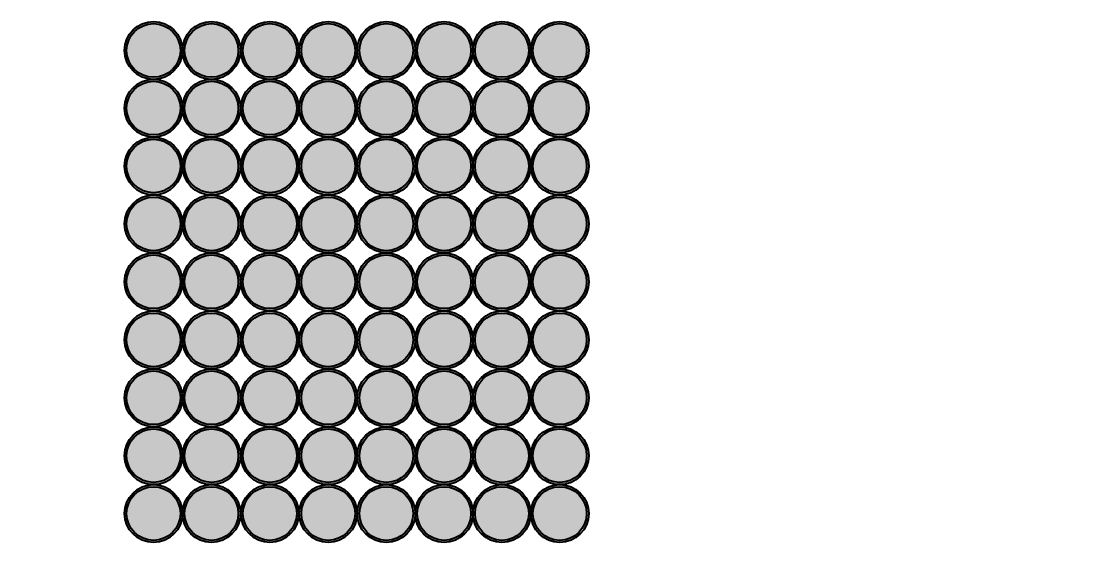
# Model space of a CAD drawing. Header units: inches. Extents: x 2620 to 4317, y 1826 to 2873.
# Drawn here: x 2922.8 to 2986.7, y 2611.6 to 2642.6 of the extents above; entities that cross this region are included whole.
import ezdxf

# ---------------------------------------------------------------- set-up
doc = ezdxf.new("R2010")
doc.units = ezdxf.units.IN
doc.header["$MEASUREMENT"] = 0
doc.styles.get("Standard").update_dxf_attribs({"font": 'arial.ttf'})
doc.dimstyles.new('Annotative', dxfattribs={"dimscale": 0, "dimtxt": 25, "dimasz": 25, "dimexe": 0.18, "dimexo": 0.0625, "dimgap": 0.09, "dimtad": 0, "dimtih": 1, "dimtoh": 1, "dimdec": 4, "dimzin": 0, "dimdsep": 46, "dimtxsty": 'Standard', "dimcen": 0.09, "dimclrd": 1, "dimclre": 1, "dimadec": 0, "dimazin": 0, "dimtfac": 1, "dimtdec": 4, "dimtofl": 0, "dimtmove": 0, "dimatfit": 3, "dimfxl": 1, "dimtolj": 1, "dimtzin": 0, "dimarcsym": 0})

# ---------------------------------------------------------------- blocks, each defined once
blk = doc.blocks.new('*D4')
at = {"color": 1, "lineweight": -2, "transparency": 16777216}
for p, q in [((2996.187, 2872.994), (2802.143, 2872.994)), ((2802.323, 2847.994), (2802.323, 2441.849)), ((2802.323, 2009.994), (2802.323, 2416.14)), ((2996.187, 1984.994), (2802.143, 1984.994))]:
    blk.add_line(p, q, dxfattribs=at)
at = {"color": 1, "transparency": 16777216}
for points in [[(2798.156, 2847.994), (2806.489, 2847.994), (2802.323, 2872.994)], [(2798.156, 2009.994), (2806.489, 2009.994), (2802.323, 1984.994)]]:
    blk.add_solid(points, dxfattribs=at)
at = {"layer": 'Defpoints', "color": 0, "transparency": 16777216}
for p in [(2996.25, 2872.994), (2802.323, 1984.994), (2996.25, 1984.994)]:
    blk.add_point(p, dxfattribs=at)
at = {"color": 0, "transparency": 16777216, "insert": (2802.323, 2428.994), "char_height": 25, "attachment_point": 5}
blk.add_mtext('\\A1;888.0000', dxfattribs=at)

msp = doc.modelspace()

# ---------------------------------------------------------------- hatches: boundary and pattern name
h = msp.add_hatch(color=256)
h.dxf.hatch_style = 1
h.set_gradient(color1=(41, 49, 137), color2=(19, 103, 52), tint=1, name='INVCURVED')
h.paths.add_polyline_path([(2928.92527, 2640.89235, 1), (2932.36527, 2640.89235, 1)])
h.paths.add_polyline_path([(2932.24027, 2640.89235, -1), (2929.05027, 2640.89235, -1)], flags=16)
h = msp.add_hatch(color=256)
h.dxf.hatch_style = 1
h.set_gradient(color1=(242, 103, 34), color2=(248, 153, 30), tint=1)
h.paths.add_polyline_path([(2929.05027, 2640.89235, 1), (2932.24027, 2640.89235, 1)])
h = msp.add_hatch(color=256)
h.dxf.hatch_style = 1
h.set_gradient(color1=(41, 49, 137), color2=(19, 103, 52), tint=1, name='INVCURVED')
h.paths.add_polyline_path([(2932.369, 2640.89235, 1), (2935.809, 2640.89235, 1)])
h.paths.add_polyline_path([(2935.684, 2640.89235, -1), (2932.494, 2640.89235, -1)], flags=16)
h = msp.add_hatch(color=256)
h.dxf.hatch_style = 1
h.set_gradient(color1=(242, 103, 34), color2=(248, 153, 30), tint=1)
h.paths.add_polyline_path([(2932.494, 2640.89235, 1), (2935.684, 2640.89235, 1)])
h = msp.add_hatch(color=256)
h.dxf.hatch_style = 1
h.set_gradient(color1=(41, 49, 137), color2=(19, 103, 52), tint=1, name='INVCURVED')
h.paths.add_polyline_path([(2935.83755, 2640.89235, 1), (2939.27755, 2640.89235, 1)])
h.paths.add_polyline_path([(2939.15255, 2640.89235, -1), (2935.96255, 2640.89235, -1)], flags=16)
h = msp.add_hatch(color=256)
h.dxf.hatch_style = 1
h.set_gradient(color1=(242, 103, 34), color2=(248, 153, 30), tint=1)
h.paths.add_polyline_path([(2935.96255, 2640.89235, 1), (2939.15255, 2640.89235, 1)])
h = msp.add_hatch(color=256)
h.dxf.hatch_style = 1
h.set_gradient(color1=(41, 49, 137), color2=(19, 103, 52), tint=1, name='INVCURVED')
h.paths.add_polyline_path([(2939.30374, 2640.89235, 1), (2942.74374, 2640.89235, 1)])
h.paths.add_polyline_path([(2942.61874, 2640.89235, -1), (2939.42874, 2640.89235, -1)], flags=16)
h = msp.add_hatch(color=256)
h.dxf.hatch_style = 1
h.set_gradient(color1=(242, 103, 34), color2=(248, 153, 30), tint=1)
h.paths.add_polyline_path([(2939.42874, 2640.89235, 1), (2942.61874, 2640.89235, 1)])
h = msp.add_hatch(color=256)
h.dxf.hatch_style = 1
h.set_gradient(color1=(41, 49, 137), color2=(19, 103, 52), tint=1, name='INVCURVED')
h.paths.add_polyline_path([(2942.75767, 2640.89235, 1), (2946.19767, 2640.89235, 1)])
h.paths.add_polyline_path([(2946.07267, 2640.89235, -1), (2942.88267, 2640.89235, -1)], flags=16)
h = msp.add_hatch(color=256)
h.dxf.hatch_style = 1
h.set_gradient(color1=(242, 103, 34), color2=(248, 153, 30), tint=1)
h.paths.add_polyline_path([(2942.88267, 2640.89235, 1), (2946.07267, 2640.89235, 1)])
h = msp.add_hatch(color=256)
h.dxf.hatch_style = 1
h.set_gradient(color1=(41, 49, 137), color2=(19, 103, 52), tint=1, name='INVCURVED')
h.paths.add_polyline_path([(2946.19244, 2640.89235, 1), (2949.63244, 2640.89235, 1)])
h.paths.add_polyline_path([(2949.50744, 2640.89235, -1), (2946.31744, 2640.89235, -1)], flags=16)
h = msp.add_hatch(color=256)
h.dxf.hatch_style = 1
h.set_gradient(color1=(242, 103, 34), color2=(248, 153, 30), tint=1)
h.paths.add_polyline_path([(2946.31744, 2640.89235, 1), (2949.50744, 2640.89235, 1)])
h = msp.add_hatch(color=256)
h.dxf.hatch_style = 1
h.set_gradient(color1=(41, 49, 137), color2=(19, 103, 52), tint=1, name='INVCURVED')
h.paths.add_polyline_path([(2949.62721, 2640.89235, 1), (2953.06721, 2640.89235, 1)])
h.paths.add_polyline_path([(2952.94221, 2640.89235, -1), (2949.75221, 2640.89235, -1)], flags=16)
h = msp.add_hatch(color=256)
h.dxf.hatch_style = 1
h.set_gradient(color1=(242, 103, 34), color2=(248, 153, 30), tint=1)
h.paths.add_polyline_path([(2949.75221, 2640.89235, 1), (2952.94221, 2640.89235, 1)])
h = msp.add_hatch(color=256)
h.dxf.hatch_style = 1
h.set_gradient(color1=(41, 49, 137), color2=(19, 103, 52), tint=1, name='INVCURVED')
h.paths.add_polyline_path([(2953.06179, 2640.89235, 1), (2956.50179, 2640.89235, 1)])
h.paths.add_polyline_path([(2956.37679, 2640.89235, -1), (2953.18679, 2640.89235, -1)], flags=16)
h = msp.add_hatch(color=256)
h.dxf.hatch_style = 1
h.set_gradient(color1=(242, 103, 34), color2=(248, 153, 30), tint=1)
h.paths.add_polyline_path([(2953.18679, 2640.89235, 1), (2956.37679, 2640.89235, 1)])
h = msp.add_hatch(color=256)
h.dxf.hatch_style = 1
h.set_gradient(color1=(41, 49, 137), color2=(19, 103, 52), tint=1, name='INVCURVED')
h.paths.add_polyline_path([(2928.92527, 2637.46258, 1), (2932.36527, 2637.46258, 1)])
h.paths.add_polyline_path([(2932.24027, 2637.46258, -1), (2929.05027, 2637.46258, -1)], flags=16)
h = msp.add_hatch(color=256)
h.dxf.hatch_style = 1
h.set_gradient(color1=(242, 103, 34), color2=(248, 153, 30), tint=1)
h.paths.add_polyline_path([(2929.05027, 2637.46258, 1), (2932.24027, 2637.46258, 1)])
h = msp.add_hatch(color=256)
h.dxf.hatch_style = 1
h.set_gradient(color1=(41, 49, 137), color2=(19, 103, 52), tint=1, name='INVCURVED')
h.paths.add_polyline_path([(2932.369, 2637.46258, 1), (2935.809, 2637.46258, 1)])
h.paths.add_polyline_path([(2935.684, 2637.46258, -1), (2932.494, 2637.46258, -1)], flags=16)
h = msp.add_hatch(color=256)
h.dxf.hatch_style = 1
h.set_gradient(color1=(242, 103, 34), color2=(248, 153, 30), tint=1)
h.paths.add_polyline_path([(2932.494, 2637.46258, 1), (2935.684, 2637.46258, 1)])
h = msp.add_hatch(color=256)
h.dxf.hatch_style = 1
h.set_gradient(color1=(41, 49, 137), color2=(19, 103, 52), tint=1, name='INVCURVED')
h.paths.add_polyline_path([(2935.83755, 2637.46258, 1), (2939.27755, 2637.46258, 1)])
h.paths.add_polyline_path([(2939.15255, 2637.46258, -1), (2935.96255, 2637.46258, -1)], flags=16)
h = msp.add_hatch(color=256)
h.dxf.hatch_style = 1
h.set_gradient(color1=(242, 103, 34), color2=(248, 153, 30), tint=1)
h.paths.add_polyline_path([(2935.96255, 2637.46258, 1), (2939.15255, 2637.46258, 1)])
h = msp.add_hatch(color=256)
h.dxf.hatch_style = 1
h.set_gradient(color1=(41, 49, 137), color2=(19, 103, 52), tint=1, name='INVCURVED')
h.paths.add_polyline_path([(2939.30374, 2637.46258, 1), (2942.74374, 2637.46258, 1)])
h.paths.add_polyline_path([(2942.61874, 2637.46258, -1), (2939.42874, 2637.46258, -1)], flags=16)
h = msp.add_hatch(color=256)
h.dxf.hatch_style = 1
h.set_gradient(color1=(242, 103, 34), color2=(248, 153, 30), tint=1)
h.paths.add_polyline_path([(2939.42874, 2637.46258, 1), (2942.61874, 2637.46258, 1)])
h = msp.add_hatch(color=256)
h.dxf.hatch_style = 1
h.set_gradient(color1=(41, 49, 137), color2=(19, 103, 52), tint=1, name='INVCURVED')
h.paths.add_polyline_path([(2942.75767, 2637.46258, 1), (2946.19767, 2637.46258, 1)])
h.paths.add_polyline_path([(2946.07267, 2637.46258, -1), (2942.88267, 2637.46258, -1)], flags=16)
h = msp.add_hatch(color=256)
h.dxf.hatch_style = 1
h.set_gradient(color1=(242, 103, 34), color2=(248, 153, 30), tint=1)
h.paths.add_polyline_path([(2942.88267, 2637.46258, 1), (2946.07267, 2637.46258, 1)])
h = msp.add_hatch(color=256)
h.dxf.hatch_style = 1
h.set_gradient(color1=(41, 49, 137), color2=(19, 103, 52), tint=1, name='INVCURVED')
h.paths.add_polyline_path([(2946.19244, 2637.46258, 1), (2949.63244, 2637.46258, 1)])
h.paths.add_polyline_path([(2949.50744, 2637.46258, -1), (2946.31744, 2637.46258, -1)], flags=16)
h = msp.add_hatch(color=256)
h.dxf.hatch_style = 1
h.set_gradient(color1=(242, 103, 34), color2=(248, 153, 30), tint=1)
h.paths.add_polyline_path([(2946.31744, 2637.46258, 1), (2949.50744, 2637.46258, 1)])
h = msp.add_hatch(color=256)
h.dxf.hatch_style = 1
h.set_gradient(color1=(41, 49, 137), color2=(19, 103, 52), tint=1, name='INVCURVED')
h.paths.add_polyline_path([(2949.62721, 2637.46258, 1), (2953.06721, 2637.46258, 1)])
h.paths.add_polyline_path([(2952.94221, 2637.46258, -1), (2949.75221, 2637.46258, -1)], flags=16)
h = msp.add_hatch(color=256)
h.dxf.hatch_style = 1
h.set_gradient(color1=(242, 103, 34), color2=(248, 153, 30), tint=1)
h.paths.add_polyline_path([(2949.75221, 2637.46258, 1), (2952.94221, 2637.46258, 1)])
h = msp.add_hatch(color=256)
h.dxf.hatch_style = 1
h.set_gradient(color1=(41, 49, 137), color2=(19, 103, 52), tint=1, name='INVCURVED')
h.paths.add_polyline_path([(2953.06179, 2637.46258, 1), (2956.50179, 2637.46258, 1)])
h.paths.add_polyline_path([(2956.37679, 2637.46258, -1), (2953.18679, 2637.46258, -1)], flags=16)
h = msp.add_hatch(color=256)
h.dxf.hatch_style = 1
h.set_gradient(color1=(242, 103, 34), color2=(248, 153, 30), tint=1)
h.paths.add_polyline_path([(2953.18679, 2637.46258, 1), (2956.37679, 2637.46258, 1)])
h = msp.add_hatch(color=256)
h.dxf.hatch_style = 1
h.set_gradient(color1=(41, 49, 137), color2=(19, 103, 52), tint=1, name='INVCURVED')
h.paths.add_polyline_path([(2928.92527, 2634.02003, 1), (2932.36527, 2634.02003, 1)])
h.paths.add_polyline_path([(2932.24027, 2634.02003, -1), (2929.05027, 2634.02003, -1)], flags=16)
h = msp.add_hatch(color=256)
h.dxf.hatch_style = 1
h.set_gradient(color1=(242, 103, 34), color2=(248, 153, 30), tint=1)
h.paths.add_polyline_path([(2929.05027, 2634.02003, 1), (2932.24027, 2634.02003, 1)])
h = msp.add_hatch(color=256)
h.dxf.hatch_style = 1
h.set_gradient(color1=(41, 49, 137), color2=(19, 103, 52), tint=1, name='INVCURVED')
h.paths.add_polyline_path([(2932.369, 2634.02003, 1), (2935.809, 2634.02003, 1)])
h.paths.add_polyline_path([(2935.684, 2634.02003, -1), (2932.494, 2634.02003, -1)], flags=16)
h = msp.add_hatch(color=256)
h.dxf.hatch_style = 1
h.set_gradient(color1=(242, 103, 34), color2=(248, 153, 30), tint=1)
h.paths.add_polyline_path([(2932.494, 2634.02003, 1), (2935.684, 2634.02003, 1)])
h = msp.add_hatch(color=256)
h.dxf.hatch_style = 1
h.set_gradient(color1=(41, 49, 137), color2=(19, 103, 52), tint=1, name='INVCURVED')
h.paths.add_polyline_path([(2935.83755, 2634.02003, 1), (2939.27755, 2634.02003, 1)])
h.paths.add_polyline_path([(2939.15255, 2634.02003, -1), (2935.96255, 2634.02003, -1)], flags=16)
h = msp.add_hatch(color=256)
h.dxf.hatch_style = 1
h.set_gradient(color1=(242, 103, 34), color2=(248, 153, 30), tint=1)
h.paths.add_polyline_path([(2935.96255, 2634.02003, 1), (2939.15255, 2634.02003, 1)])
h = msp.add_hatch(color=256)
h.dxf.hatch_style = 1
h.set_gradient(color1=(41, 49, 137), color2=(19, 103, 52), tint=1, name='INVCURVED')
h.paths.add_polyline_path([(2939.30374, 2634.02003, 1), (2942.74374, 2634.02003, 1)])
h.paths.add_polyline_path([(2942.61874, 2634.02003, -1), (2939.42874, 2634.02003, -1)], flags=16)
h = msp.add_hatch(color=256)
h.dxf.hatch_style = 1
h.set_gradient(color1=(242, 103, 34), color2=(248, 153, 30), tint=1)
h.paths.add_polyline_path([(2939.42874, 2634.02003, 1), (2942.61874, 2634.02003, 1)])
h = msp.add_hatch(color=256)
h.dxf.hatch_style = 1
h.set_gradient(color1=(41, 49, 137), color2=(19, 103, 52), tint=1, name='INVCURVED')
h.paths.add_polyline_path([(2942.75767, 2634.02003, 1), (2946.19767, 2634.02003, 1)])
h.paths.add_polyline_path([(2946.07267, 2634.02003, -1), (2942.88267, 2634.02003, -1)], flags=16)
h = msp.add_hatch(color=256)
h.dxf.hatch_style = 1
h.set_gradient(color1=(242, 103, 34), color2=(248, 153, 30), tint=1)
h.paths.add_polyline_path([(2942.88267, 2634.02003, 1), (2946.07267, 2634.02003, 1)])
h = msp.add_hatch(color=256)
h.dxf.hatch_style = 1
h.set_gradient(color1=(41, 49, 137), color2=(19, 103, 52), tint=1, name='INVCURVED')
h.paths.add_polyline_path([(2946.19244, 2634.02003, 1), (2949.63244, 2634.02003, 1)])
h.paths.add_polyline_path([(2949.50744, 2634.02003, -1), (2946.31744, 2634.02003, -1)], flags=16)
h = msp.add_hatch(color=256)
h.dxf.hatch_style = 1
h.set_gradient(color1=(242, 103, 34), color2=(248, 153, 30), tint=1)
h.paths.add_polyline_path([(2946.31744, 2634.02003, 1), (2949.50744, 2634.02003, 1)])
h = msp.add_hatch(color=256)
h.dxf.hatch_style = 1
h.set_gradient(color1=(41, 49, 137), color2=(19, 103, 52), tint=1, name='INVCURVED')
h.paths.add_polyline_path([(2949.62721, 2634.02003, 1), (2953.06721, 2634.02003, 1)])
h.paths.add_polyline_path([(2952.94221, 2634.02003, -1), (2949.75221, 2634.02003, -1)], flags=16)
h = msp.add_hatch(color=256)
h.dxf.hatch_style = 1
h.set_gradient(color1=(242, 103, 34), color2=(248, 153, 30), tint=1)
h.paths.add_polyline_path([(2949.75221, 2634.02003, 1), (2952.94221, 2634.02003, 1)])
h = msp.add_hatch(color=256)
h.dxf.hatch_style = 1
h.set_gradient(color1=(41, 49, 137), color2=(19, 103, 52), tint=1, name='INVCURVED')
h.paths.add_polyline_path([(2953.06179, 2634.02003, 1), (2956.50179, 2634.02003, 1)])
h.paths.add_polyline_path([(2956.37679, 2634.02003, -1), (2953.18679, 2634.02003, -1)], flags=16)
h = msp.add_hatch(color=256)
h.dxf.hatch_style = 1
h.set_gradient(color1=(242, 103, 34), color2=(248, 153, 30), tint=1)
h.paths.add_polyline_path([(2953.18679, 2634.02003, 1), (2956.37679, 2634.02003, 1)])
h = msp.add_hatch(color=256)
h.dxf.hatch_style = 1
h.set_gradient(color1=(41, 49, 137), color2=(19, 103, 52), tint=1, name='INVCURVED')
h.paths.add_polyline_path([(2928.92527, 2630.58109, 1), (2932.36527, 2630.58109, 1)])
h.paths.add_polyline_path([(2932.24027, 2630.58109, -1), (2929.05027, 2630.58109, -1)], flags=16)
h = msp.add_hatch(color=256)
h.dxf.hatch_style = 1
h.set_gradient(color1=(242, 103, 34), color2=(248, 153, 30), tint=1)
h.paths.add_polyline_path([(2929.05027, 2630.58109, 1), (2932.24027, 2630.58109, 1)])
h = msp.add_hatch(color=256)
h.dxf.hatch_style = 1
h.set_gradient(color1=(41, 49, 137), color2=(19, 103, 52), tint=1, name='INVCURVED')
h.paths.add_polyline_path([(2932.369, 2630.58109, 1), (2935.809, 2630.58109, 1)])
h.paths.add_polyline_path([(2935.684, 2630.58109, -1), (2932.494, 2630.58109, -1)], flags=16)
h = msp.add_hatch(color=256)
h.dxf.hatch_style = 1
h.set_gradient(color1=(242, 103, 34), color2=(248, 153, 30), tint=1)
h.paths.add_polyline_path([(2932.494, 2630.58109, 1), (2935.684, 2630.58109, 1)])
h = msp.add_hatch(color=256)
h.dxf.hatch_style = 1
h.set_gradient(color1=(41, 49, 137), color2=(19, 103, 52), tint=1, name='INVCURVED')
h.paths.add_polyline_path([(2935.83755, 2630.58109, 1), (2939.27755, 2630.58109, 1)])
h.paths.add_polyline_path([(2939.15255, 2630.58109, -1), (2935.96255, 2630.58109, -1)], flags=16)
h = msp.add_hatch(color=256)
h.dxf.hatch_style = 1
h.set_gradient(color1=(242, 103, 34), color2=(248, 153, 30), tint=1)
h.paths.add_polyline_path([(2935.96255, 2630.58109, 1), (2939.15255, 2630.58109, 1)])
h = msp.add_hatch(color=256)
h.dxf.hatch_style = 1
h.set_gradient(color1=(41, 49, 137), color2=(19, 103, 52), tint=1, name='INVCURVED')
h.paths.add_polyline_path([(2939.30374, 2630.58109, 1), (2942.74374, 2630.58109, 1)])
h.paths.add_polyline_path([(2942.61874, 2630.58109, -1), (2939.42874, 2630.58109, -1)], flags=16)
h = msp.add_hatch(color=256)
h.dxf.hatch_style = 1
h.set_gradient(color1=(242, 103, 34), color2=(248, 153, 30), tint=1)
h.paths.add_polyline_path([(2939.42874, 2630.58109, 1), (2942.61874, 2630.58109, 1)])
h = msp.add_hatch(color=256)
h.dxf.hatch_style = 1
h.set_gradient(color1=(41, 49, 137), color2=(19, 103, 52), tint=1, name='INVCURVED')
h.paths.add_polyline_path([(2942.75767, 2630.58109, 1), (2946.19767, 2630.58109, 1)])
h.paths.add_polyline_path([(2946.07267, 2630.58109, -1), (2942.88267, 2630.58109, -1)], flags=16)
h = msp.add_hatch(color=256)
h.dxf.hatch_style = 1
h.set_gradient(color1=(242, 103, 34), color2=(248, 153, 30), tint=1)
h.paths.add_polyline_path([(2942.88267, 2630.58109, 1), (2946.07267, 2630.58109, 1)])
h = msp.add_hatch(color=256)
h.dxf.hatch_style = 1
h.set_gradient(color1=(41, 49, 137), color2=(19, 103, 52), tint=1, name='INVCURVED')
h.paths.add_polyline_path([(2946.19244, 2630.58109, 1), (2949.63244, 2630.58109, 1)])
h.paths.add_polyline_path([(2949.50744, 2630.58109, -1), (2946.31744, 2630.58109, -1)], flags=16)
h = msp.add_hatch(color=256)
h.dxf.hatch_style = 1
h.set_gradient(color1=(242, 103, 34), color2=(248, 153, 30), tint=1)
h.paths.add_polyline_path([(2946.31744, 2630.58109, 1), (2949.50744, 2630.58109, 1)])
h = msp.add_hatch(color=256)
h.dxf.hatch_style = 1
h.set_gradient(color1=(41, 49, 137), color2=(19, 103, 52), tint=1, name='INVCURVED')
h.paths.add_polyline_path([(2949.62721, 2630.58109, 1), (2953.06721, 2630.58109, 1)])
h.paths.add_polyline_path([(2952.94221, 2630.58109, -1), (2949.75221, 2630.58109, -1)], flags=16)
h = msp.add_hatch(color=256)
h.dxf.hatch_style = 1
h.set_gradient(color1=(242, 103, 34), color2=(248, 153, 30), tint=1)
h.paths.add_polyline_path([(2949.75221, 2630.58109, 1), (2952.94221, 2630.58109, 1)])
h = msp.add_hatch(color=256)
h.dxf.hatch_style = 1
h.set_gradient(color1=(41, 49, 137), color2=(19, 103, 52), tint=1, name='INVCURVED')
h.paths.add_polyline_path([(2953.06179, 2630.58109, 1), (2956.50179, 2630.58109, 1)])
h.paths.add_polyline_path([(2956.37679, 2630.58109, -1), (2953.18679, 2630.58109, -1)], flags=16)
h = msp.add_hatch(color=256)
h.dxf.hatch_style = 1
h.set_gradient(color1=(242, 103, 34), color2=(248, 153, 30), tint=1)
h.paths.add_polyline_path([(2953.18679, 2630.58109, 1), (2956.37679, 2630.58109, 1)])
h = msp.add_hatch(color=256)
h.dxf.hatch_style = 1
h.set_gradient(color1=(41, 49, 137), color2=(19, 103, 52), tint=1, name='INVCURVED')
h.paths.add_polyline_path([(2928.92527, 2627.13757, 1), (2932.36527, 2627.13757, 1)])
h.paths.add_polyline_path([(2932.24027, 2627.13757, -1), (2929.05027, 2627.13757, -1)], flags=16)
h = msp.add_hatch(color=256)
h.dxf.hatch_style = 1
h.set_gradient(color1=(41, 49, 137), color2=(19, 103, 52), tint=1, name='INVCURVED')
h.paths.add_polyline_path([(2932.369, 2627.13757, 1), (2935.809, 2627.13757, 1)])
h.paths.add_polyline_path([(2935.684, 2627.13757, -1), (2932.494, 2627.13757, -1)], flags=16)
h = msp.add_hatch(color=256)
h.dxf.hatch_style = 1
h.set_gradient(color1=(41, 49, 137), color2=(19, 103, 52), tint=1, name='INVCURVED')
h.paths.add_polyline_path([(2935.83755, 2627.13757, 1), (2939.27755, 2627.13757, 1)])
h.paths.add_polyline_path([(2939.15255, 2627.13757, -1), (2935.96255, 2627.13757, -1)], flags=16)
h = msp.add_hatch(color=256)
h.dxf.hatch_style = 1
h.set_gradient(color1=(41, 49, 137), color2=(19, 103, 52), tint=1, name='INVCURVED')
h.paths.add_polyline_path([(2939.30374, 2627.13757, 1), (2942.74374, 2627.13757, 1)])
h.paths.add_polyline_path([(2942.61874, 2627.13757, -1), (2939.42874, 2627.13757, -1)], flags=16)
h = msp.add_hatch(color=256)
h.dxf.hatch_style = 1
h.set_gradient(color1=(41, 49, 137), color2=(19, 103, 52), tint=1, name='INVCURVED')
h.paths.add_polyline_path([(2942.75767, 2627.13757, 1), (2946.19767, 2627.13757, 1)])
h.paths.add_polyline_path([(2946.07267, 2627.13757, -1), (2942.88267, 2627.13757, -1)], flags=16)
h = msp.add_hatch(color=256)
h.dxf.hatch_style = 1
h.set_gradient(color1=(41, 49, 137), color2=(19, 103, 52), tint=1, name='INVCURVED')
h.paths.add_polyline_path([(2946.19244, 2627.13757, 1), (2949.63244, 2627.13757, 1)])
h.paths.add_polyline_path([(2949.50744, 2627.13757, -1), (2946.31744, 2627.13757, -1)], flags=16)
h = msp.add_hatch(color=256)
h.dxf.hatch_style = 1
h.set_gradient(color1=(41, 49, 137), color2=(19, 103, 52), tint=1, name='INVCURVED')
h.paths.add_polyline_path([(2949.62721, 2627.13757, 1), (2953.06721, 2627.13757, 1)])
h.paths.add_polyline_path([(2952.94221, 2627.13757, -1), (2949.75221, 2627.13757, -1)], flags=16)
h = msp.add_hatch(color=256)
h.dxf.hatch_style = 1
h.set_gradient(color1=(41, 49, 137), color2=(19, 103, 52), tint=1, name='INVCURVED')
h.paths.add_polyline_path([(2953.06179, 2627.13757, 1), (2956.50179, 2627.13757, 1)])
h.paths.add_polyline_path([(2956.37679, 2627.13757, -1), (2953.18679, 2627.13757, -1)], flags=16)
h = msp.add_hatch(color=256)
h.dxf.hatch_style = 1
h.set_gradient(color1=(242, 103, 34), color2=(248, 153, 30), tint=1)
h.paths.add_polyline_path([(2929.05027, 2627.13757, 1), (2932.24027, 2627.13757, 1)])
h = msp.add_hatch(color=256)
h.dxf.hatch_style = 1
h.set_gradient(color1=(242, 103, 34), color2=(248, 153, 30), tint=1)
h.paths.add_polyline_path([(2932.494, 2627.13757, 1), (2935.684, 2627.13757, 1)])
h = msp.add_hatch(color=256)
h.dxf.hatch_style = 1
h.set_gradient(color1=(242, 103, 34), color2=(248, 153, 30), tint=1)
h.paths.add_polyline_path([(2935.96255, 2627.13757, 1), (2939.15255, 2627.13757, 1)])
h = msp.add_hatch(color=256)
h.dxf.hatch_style = 1
h.set_gradient(color1=(242, 103, 34), color2=(248, 153, 30), tint=1)
h.paths.add_polyline_path([(2939.42874, 2627.13757, 1), (2942.61874, 2627.13757, 1)])
h = msp.add_hatch(color=256)
h.dxf.hatch_style = 1
h.set_gradient(color1=(242, 103, 34), color2=(248, 153, 30), tint=1)
h.paths.add_polyline_path([(2942.88267, 2627.13757, 1), (2946.07267, 2627.13757, 1)])
h = msp.add_hatch(color=256)
h.dxf.hatch_style = 1
h.set_gradient(color1=(242, 103, 34), color2=(248, 153, 30), tint=1)
h.paths.add_polyline_path([(2946.31744, 2627.13757, 1), (2949.50744, 2627.13757, 1)])
h = msp.add_hatch(color=256)
h.dxf.hatch_style = 1
h.set_gradient(color1=(242, 103, 34), color2=(248, 153, 30), tint=1)
h.paths.add_polyline_path([(2949.75221, 2627.13757, 1), (2952.94221, 2627.13757, 1)])
h = msp.add_hatch(color=256)
h.dxf.hatch_style = 1
h.set_gradient(color1=(242, 103, 34), color2=(248, 153, 30), tint=1)
h.paths.add_polyline_path([(2953.18679, 2627.13757, 1), (2956.37679, 2627.13757, 1)])
h = msp.add_hatch(color=256)
h.dxf.hatch_style = 1
h.set_gradient(color1=(41, 49, 137), color2=(19, 103, 52), tint=1, name='INVCURVED')
h.paths.add_polyline_path([(2928.92527, 2623.68021, 1), (2932.36527, 2623.68021, 1)])
h.paths.add_polyline_path([(2932.24027, 2623.68021, -1), (2929.05027, 2623.68021, -1)], flags=16)
h = msp.add_hatch(color=256)
h.dxf.hatch_style = 1
h.set_gradient(color1=(242, 103, 34), color2=(248, 153, 30), tint=1)
h.paths.add_polyline_path([(2929.05027, 2623.68021, 1), (2932.24027, 2623.68021, 1)])
h = msp.add_hatch(color=256)
h.dxf.hatch_style = 1
h.set_gradient(color1=(41, 49, 137), color2=(19, 103, 52), tint=1, name='INVCURVED')
h.paths.add_polyline_path([(2932.369, 2623.68021, 1), (2935.809, 2623.68021, 1)])
h.paths.add_polyline_path([(2935.684, 2623.68021, -1), (2932.494, 2623.68021, -1)], flags=16)
h = msp.add_hatch(color=256)
h.dxf.hatch_style = 1
h.set_gradient(color1=(242, 103, 34), color2=(248, 153, 30), tint=1)
h.paths.add_polyline_path([(2932.494, 2623.68021, 1), (2935.684, 2623.68021, 1)])
h = msp.add_hatch(color=256)
h.dxf.hatch_style = 1
h.set_gradient(color1=(41, 49, 137), color2=(19, 103, 52), tint=1, name='INVCURVED')
h.paths.add_polyline_path([(2935.83755, 2623.68021, 1), (2939.27755, 2623.68021, 1)])
h.paths.add_polyline_path([(2939.15255, 2623.68021, -1), (2935.96255, 2623.68021, -1)], flags=16)
h = msp.add_hatch(color=256)
h.dxf.hatch_style = 1
h.set_gradient(color1=(242, 103, 34), color2=(248, 153, 30), tint=1)
h.paths.add_polyline_path([(2935.96255, 2623.68021, 1), (2939.15255, 2623.68021, 1)])
h = msp.add_hatch(color=256)
h.dxf.hatch_style = 1
h.set_gradient(color1=(41, 49, 137), color2=(19, 103, 52), tint=1, name='INVCURVED')
h.paths.add_polyline_path([(2939.30374, 2623.68021, 1), (2942.74374, 2623.68021, 1)])
h.paths.add_polyline_path([(2942.61874, 2623.68021, -1), (2939.42874, 2623.68021, -1)], flags=16)
h = msp.add_hatch(color=256)
h.dxf.hatch_style = 1
h.set_gradient(color1=(242, 103, 34), color2=(248, 153, 30), tint=1)
h.paths.add_polyline_path([(2939.42874, 2623.68021, 1), (2942.61874, 2623.68021, 1)])
h = msp.add_hatch(color=256)
h.dxf.hatch_style = 1
h.set_gradient(color1=(41, 49, 137), color2=(19, 103, 52), tint=1, name='INVCURVED')
h.paths.add_polyline_path([(2942.75767, 2623.68021, 1), (2946.19767, 2623.68021, 1)])
h.paths.add_polyline_path([(2946.07267, 2623.68021, -1), (2942.88267, 2623.68021, -1)], flags=16)
h = msp.add_hatch(color=256)
h.dxf.hatch_style = 1
h.set_gradient(color1=(242, 103, 34), color2=(248, 153, 30), tint=1)
h.paths.add_polyline_path([(2942.88267, 2623.68021, 1), (2946.07267, 2623.68021, 1)])
h = msp.add_hatch(color=256)
h.dxf.hatch_style = 1
h.set_gradient(color1=(41, 49, 137), color2=(19, 103, 52), tint=1, name='INVCURVED')
h.paths.add_polyline_path([(2946.19244, 2623.68021, 1), (2949.63244, 2623.68021, 1)])
h.paths.add_polyline_path([(2949.50744, 2623.68021, -1), (2946.31744, 2623.68021, -1)], flags=16)
h = msp.add_hatch(color=256)
h.dxf.hatch_style = 1
h.set_gradient(color1=(242, 103, 34), color2=(248, 153, 30), tint=1)
h.paths.add_polyline_path([(2946.31744, 2623.68021, 1), (2949.50744, 2623.68021, 1)])
h = msp.add_hatch(color=256)
h.dxf.hatch_style = 1
h.set_gradient(color1=(41, 49, 137), color2=(19, 103, 52), tint=1, name='INVCURVED')
h.paths.add_polyline_path([(2949.62721, 2623.68021, 1), (2953.06721, 2623.68021, 1)])
h.paths.add_polyline_path([(2952.94221, 2623.68021, -1), (2949.75221, 2623.68021, -1)], flags=16)
h = msp.add_hatch(color=256)
h.dxf.hatch_style = 1
h.set_gradient(color1=(242, 103, 34), color2=(248, 153, 30), tint=1)
h.paths.add_polyline_path([(2949.75221, 2623.68021, 1), (2952.94221, 2623.68021, 1)])
h = msp.add_hatch(color=256)
h.dxf.hatch_style = 1
h.set_gradient(color1=(41, 49, 137), color2=(19, 103, 52), tint=1, name='INVCURVED')
h.paths.add_polyline_path([(2953.06179, 2623.68021, 1), (2956.50179, 2623.68021, 1)])
h.paths.add_polyline_path([(2956.37679, 2623.68021, -1), (2953.18679, 2623.68021, -1)], flags=16)
h = msp.add_hatch(color=256)
h.dxf.hatch_style = 1
h.set_gradient(color1=(242, 103, 34), color2=(248, 153, 30), tint=1)
h.paths.add_polyline_path([(2953.18679, 2623.68021, 1), (2956.37679, 2623.68021, 1)])
h = msp.add_hatch(color=256)
h.dxf.hatch_style = 1
h.set_gradient(color1=(41, 49, 137), color2=(19, 103, 52), tint=1, name='INVCURVED')
h.paths.add_polyline_path([(2928.92527, 2620.23796, 1), (2932.36527, 2620.23796, 1)])
h.paths.add_polyline_path([(2932.24027, 2620.23796, -1), (2929.05027, 2620.23796, -1)], flags=16)
h = msp.add_hatch(color=256)
h.dxf.hatch_style = 1
h.set_gradient(color1=(242, 103, 34), color2=(248, 153, 30), tint=1)
h.paths.add_polyline_path([(2929.05027, 2620.23796, 1), (2932.24027, 2620.23796, 1)])
h = msp.add_hatch(color=256)
h.dxf.hatch_style = 1
h.set_gradient(color1=(41, 49, 137), color2=(19, 103, 52), tint=1, name='INVCURVED')
h.paths.add_polyline_path([(2932.369, 2620.23796, 1), (2935.809, 2620.23796, 1)])
h.paths.add_polyline_path([(2935.684, 2620.23796, -1), (2932.494, 2620.23796, -1)], flags=16)
h = msp.add_hatch(color=256)
h.dxf.hatch_style = 1
h.set_gradient(color1=(242, 103, 34), color2=(248, 153, 30), tint=1)
h.paths.add_polyline_path([(2932.494, 2620.23796, 1), (2935.684, 2620.23796, 1)])
h = msp.add_hatch(color=256)
h.dxf.hatch_style = 1
h.set_gradient(color1=(41, 49, 137), color2=(19, 103, 52), tint=1, name='INVCURVED')
h.paths.add_polyline_path([(2935.83755, 2620.23796, 1), (2939.27755, 2620.23796, 1)])
h.paths.add_polyline_path([(2939.15255, 2620.23796, -1), (2935.96255, 2620.23796, -1)], flags=16)
h = msp.add_hatch(color=256)
h.dxf.hatch_style = 1
h.set_gradient(color1=(242, 103, 34), color2=(248, 153, 30), tint=1)
h.paths.add_polyline_path([(2935.96255, 2620.23796, 1), (2939.15255, 2620.23796, 1)])
h = msp.add_hatch(color=256)
h.dxf.hatch_style = 1
h.set_gradient(color1=(41, 49, 137), color2=(19, 103, 52), tint=1, name='INVCURVED')
h.paths.add_polyline_path([(2939.30374, 2620.23796, 1), (2942.74374, 2620.23796, 1)])
h.paths.add_polyline_path([(2942.61874, 2620.23796, -1), (2939.42874, 2620.23796, -1)], flags=16)
h = msp.add_hatch(color=256)
h.dxf.hatch_style = 1
h.set_gradient(color1=(242, 103, 34), color2=(248, 153, 30), tint=1)
h.paths.add_polyline_path([(2939.42874, 2620.23796, 1), (2942.61874, 2620.23796, 1)])
h = msp.add_hatch(color=256)
h.dxf.hatch_style = 1
h.set_gradient(color1=(41, 49, 137), color2=(19, 103, 52), tint=1, name='INVCURVED')
h.paths.add_polyline_path([(2942.75767, 2620.23796, 1), (2946.19767, 2620.23796, 1)])
h.paths.add_polyline_path([(2946.07267, 2620.23796, -1), (2942.88267, 2620.23796, -1)], flags=16)
h = msp.add_hatch(color=256)
h.dxf.hatch_style = 1
h.set_gradient(color1=(242, 103, 34), color2=(248, 153, 30), tint=1)
h.paths.add_polyline_path([(2942.88267, 2620.23796, 1), (2946.07267, 2620.23796, 1)])
h = msp.add_hatch(color=256)
h.dxf.hatch_style = 1
h.set_gradient(color1=(41, 49, 137), color2=(19, 103, 52), tint=1, name='INVCURVED')
h.paths.add_polyline_path([(2946.19244, 2620.23796, 1), (2949.63244, 2620.23796, 1)])
h.paths.add_polyline_path([(2949.50744, 2620.23796, -1), (2946.31744, 2620.23796, -1)], flags=16)
h = msp.add_hatch(color=256)
h.dxf.hatch_style = 1
h.set_gradient(color1=(242, 103, 34), color2=(248, 153, 30), tint=1)
h.paths.add_polyline_path([(2946.31744, 2620.23796, 1), (2949.50744, 2620.23796, 1)])
h = msp.add_hatch(color=256)
h.dxf.hatch_style = 1
h.set_gradient(color1=(41, 49, 137), color2=(19, 103, 52), tint=1, name='INVCURVED')
h.paths.add_polyline_path([(2949.62721, 2620.23796, 1), (2953.06721, 2620.23796, 1)])
h.paths.add_polyline_path([(2952.94221, 2620.23796, -1), (2949.75221, 2620.23796, -1)], flags=16)
h = msp.add_hatch(color=256)
h.dxf.hatch_style = 1
h.set_gradient(color1=(242, 103, 34), color2=(248, 153, 30), tint=1)
h.paths.add_polyline_path([(2949.75221, 2620.23796, 1), (2952.94221, 2620.23796, 1)])
h = msp.add_hatch(color=256)
h.dxf.hatch_style = 1
h.set_gradient(color1=(41, 49, 137), color2=(19, 103, 52), tint=1, name='INVCURVED')
h.paths.add_polyline_path([(2953.06179, 2620.23796, 1), (2956.50179, 2620.23796, 1)])
h.paths.add_polyline_path([(2956.37679, 2620.23796, -1), (2953.18679, 2620.23796, -1)], flags=16)
h = msp.add_hatch(color=256)
h.dxf.hatch_style = 1
h.set_gradient(color1=(242, 103, 34), color2=(248, 153, 30), tint=1)
h.paths.add_polyline_path([(2953.18679, 2620.23796, 1), (2956.37679, 2620.23796, 1)])
h = msp.add_hatch(color=256)
h.dxf.hatch_style = 1
h.set_gradient(color1=(41, 49, 137), color2=(19, 103, 52), tint=1, name='INVCURVED')
h.paths.add_polyline_path([(2928.92527, 2616.79541, 1), (2932.36527, 2616.79541, 1)])
h.paths.add_polyline_path([(2932.24027, 2616.79541, -1), (2929.05027, 2616.79541, -1)], flags=16)
h = msp.add_hatch(color=256)
h.dxf.hatch_style = 1
h.set_gradient(color1=(242, 103, 34), color2=(248, 153, 30), tint=1)
h.paths.add_polyline_path([(2929.05027, 2616.79541, 1), (2932.24027, 2616.79541, 1)])
h = msp.add_hatch(color=256)
h.dxf.hatch_style = 1
h.set_gradient(color1=(41, 49, 137), color2=(19, 103, 52), tint=1, name='INVCURVED')
h.paths.add_polyline_path([(2932.369, 2616.79541, 1), (2935.809, 2616.79541, 1)])
h.paths.add_polyline_path([(2935.684, 2616.79541, -1), (2932.494, 2616.79541, -1)], flags=16)
h = msp.add_hatch(color=256)
h.dxf.hatch_style = 1
h.set_gradient(color1=(242, 103, 34), color2=(248, 153, 30), tint=1)
h.paths.add_polyline_path([(2932.494, 2616.79541, 1), (2935.684, 2616.79541, 1)])
h = msp.add_hatch(color=256)
h.dxf.hatch_style = 1
h.set_gradient(color1=(41, 49, 137), color2=(19, 103, 52), tint=1, name='INVCURVED')
h.paths.add_polyline_path([(2935.83755, 2616.79541, 1), (2939.27755, 2616.79541, 1)])
h.paths.add_polyline_path([(2939.15255, 2616.79541, -1), (2935.96255, 2616.79541, -1)], flags=16)
h = msp.add_hatch(color=256)
h.dxf.hatch_style = 1
h.set_gradient(color1=(242, 103, 34), color2=(248, 153, 30), tint=1)
h.paths.add_polyline_path([(2935.96255, 2616.79541, 1), (2939.15255, 2616.79541, 1)])
h = msp.add_hatch(color=256)
h.dxf.hatch_style = 1
h.set_gradient(color1=(41, 49, 137), color2=(19, 103, 52), tint=1, name='INVCURVED')
h.paths.add_polyline_path([(2939.30374, 2616.79541, 1), (2942.74374, 2616.79541, 1)])
h.paths.add_polyline_path([(2942.61874, 2616.79541, -1), (2939.42874, 2616.79541, -1)], flags=16)
h = msp.add_hatch(color=256)
h.dxf.hatch_style = 1
h.set_gradient(color1=(242, 103, 34), color2=(248, 153, 30), tint=1)
h.paths.add_polyline_path([(2939.42874, 2616.79541, 1), (2942.61874, 2616.79541, 1)])
h = msp.add_hatch(color=256)
h.dxf.hatch_style = 1
h.set_gradient(color1=(41, 49, 137), color2=(19, 103, 52), tint=1, name='INVCURVED')
h.paths.add_polyline_path([(2942.75767, 2616.79541, 1), (2946.19767, 2616.79541, 1)])
h.paths.add_polyline_path([(2946.07267, 2616.79541, -1), (2942.88267, 2616.79541, -1)], flags=16)
h = msp.add_hatch(color=256)
h.dxf.hatch_style = 1
h.set_gradient(color1=(242, 103, 34), color2=(248, 153, 30), tint=1)
h.paths.add_polyline_path([(2942.88267, 2616.79541, 1), (2946.07267, 2616.79541, 1)])
h = msp.add_hatch(color=256)
h.dxf.hatch_style = 1
h.set_gradient(color1=(41, 49, 137), color2=(19, 103, 52), tint=1, name='INVCURVED')
h.paths.add_polyline_path([(2946.19244, 2616.79541, 1), (2949.63244, 2616.79541, 1)])
h.paths.add_polyline_path([(2949.50744, 2616.79541, -1), (2946.31744, 2616.79541, -1)], flags=16)
h = msp.add_hatch(color=256)
h.dxf.hatch_style = 1
h.set_gradient(color1=(242, 103, 34), color2=(248, 153, 30), tint=1)
h.paths.add_polyline_path([(2946.31744, 2616.79541, 1), (2949.50744, 2616.79541, 1)])
h = msp.add_hatch(color=256)
h.dxf.hatch_style = 1
h.set_gradient(color1=(41, 49, 137), color2=(19, 103, 52), tint=1, name='INVCURVED')
h.paths.add_polyline_path([(2949.62721, 2616.79541, 1), (2953.06721, 2616.79541, 1)])
h.paths.add_polyline_path([(2952.94221, 2616.79541, -1), (2949.75221, 2616.79541, -1)], flags=16)
h = msp.add_hatch(color=256)
h.dxf.hatch_style = 1
h.set_gradient(color1=(242, 103, 34), color2=(248, 153, 30), tint=1)
h.paths.add_polyline_path([(2949.75221, 2616.79541, 1), (2952.94221, 2616.79541, 1)])
h = msp.add_hatch(color=256)
h.dxf.hatch_style = 1
h.set_gradient(color1=(41, 49, 137), color2=(19, 103, 52), tint=1, name='INVCURVED')
h.paths.add_polyline_path([(2953.06179, 2616.79541, 1), (2956.50179, 2616.79541, 1)])
h.paths.add_polyline_path([(2956.37679, 2616.79541, -1), (2953.18679, 2616.79541, -1)], flags=16)
h = msp.add_hatch(color=256)
h.dxf.hatch_style = 1
h.set_gradient(color1=(242, 103, 34), color2=(248, 153, 30), tint=1)
h.paths.add_polyline_path([(2953.18679, 2616.79541, 1), (2956.37679, 2616.79541, 1)])
h = msp.add_hatch(color=256)
h.dxf.hatch_style = 1
h.set_gradient(color1=(41, 49, 137), color2=(19, 103, 52), tint=1, name='INVCURVED')
h.paths.add_polyline_path([(2928.92527, 2613.35647, 1), (2932.36527, 2613.35647, 1)])
h.paths.add_polyline_path([(2932.24027, 2613.35647, -1), (2929.05027, 2613.35647, -1)], flags=16)
h = msp.add_hatch(color=256)
h.dxf.hatch_style = 1
h.set_gradient(color1=(242, 103, 34), color2=(248, 153, 30), tint=1)
h.paths.add_polyline_path([(2929.05027, 2613.35647, 1), (2932.24027, 2613.35647, 1)])
h = msp.add_hatch(color=256)
h.dxf.hatch_style = 1
h.set_gradient(color1=(41, 49, 137), color2=(19, 103, 52), tint=1, name='INVCURVED')
h.paths.add_polyline_path([(2932.369, 2613.35647, 1), (2935.809, 2613.35647, 1)])
h.paths.add_polyline_path([(2935.684, 2613.35647, -1), (2932.494, 2613.35647, -1)], flags=16)
h = msp.add_hatch(color=256)
h.dxf.hatch_style = 1
h.set_gradient(color1=(242, 103, 34), color2=(248, 153, 30), tint=1)
h.paths.add_polyline_path([(2932.494, 2613.35647, 1), (2935.684, 2613.35647, 1)])
h = msp.add_hatch(color=256)
h.dxf.hatch_style = 1
h.set_gradient(color1=(41, 49, 137), color2=(19, 103, 52), tint=1, name='INVCURVED')
h.paths.add_polyline_path([(2935.83755, 2613.35647, 1), (2939.27755, 2613.35647, 1)])
h.paths.add_polyline_path([(2939.15255, 2613.35647, -1), (2935.96255, 2613.35647, -1)], flags=16)
h = msp.add_hatch(color=256)
h.dxf.hatch_style = 1
h.set_gradient(color1=(242, 103, 34), color2=(248, 153, 30), tint=1)
h.paths.add_polyline_path([(2935.96255, 2613.35647, 1), (2939.15255, 2613.35647, 1)])
h = msp.add_hatch(color=256)
h.dxf.hatch_style = 1
h.set_gradient(color1=(41, 49, 137), color2=(19, 103, 52), tint=1, name='INVCURVED')
h.paths.add_polyline_path([(2939.30374, 2613.35647, 1), (2942.74374, 2613.35647, 1)])
h.paths.add_polyline_path([(2942.61874, 2613.35647, -1), (2939.42874, 2613.35647, -1)], flags=16)
h = msp.add_hatch(color=256)
h.dxf.hatch_style = 1
h.set_gradient(color1=(242, 103, 34), color2=(248, 153, 30), tint=1)
h.paths.add_polyline_path([(2939.42874, 2613.35647, 1), (2942.61874, 2613.35647, 1)])
h = msp.add_hatch(color=256)
h.dxf.hatch_style = 1
h.set_gradient(color1=(41, 49, 137), color2=(19, 103, 52), tint=1, name='INVCURVED')
h.paths.add_polyline_path([(2942.75767, 2613.35647, 1), (2946.19767, 2613.35647, 1)])
h.paths.add_polyline_path([(2946.07267, 2613.35647, -1), (2942.88267, 2613.35647, -1)], flags=16)
h = msp.add_hatch(color=256)
h.dxf.hatch_style = 1
h.set_gradient(color1=(242, 103, 34), color2=(248, 153, 30), tint=1)
h.paths.add_polyline_path([(2942.88267, 2613.35647, 1), (2946.07267, 2613.35647, 1)])
h = msp.add_hatch(color=256)
h.dxf.hatch_style = 1
h.set_gradient(color1=(41, 49, 137), color2=(19, 103, 52), tint=1, name='INVCURVED')
h.paths.add_polyline_path([(2946.19244, 2613.35647, 1), (2949.63244, 2613.35647, 1)])
h.paths.add_polyline_path([(2949.50744, 2613.35647, -1), (2946.31744, 2613.35647, -1)], flags=16)
h = msp.add_hatch(color=256)
h.dxf.hatch_style = 1
h.set_gradient(color1=(242, 103, 34), color2=(248, 153, 30), tint=1)
h.paths.add_polyline_path([(2946.31744, 2613.35647, 1), (2949.50744, 2613.35647, 1)])
h = msp.add_hatch(color=256)
h.dxf.hatch_style = 1
h.set_gradient(color1=(41, 49, 137), color2=(19, 103, 52), tint=1, name='INVCURVED')
h.paths.add_polyline_path([(2949.62721, 2613.35647, 1), (2953.06721, 2613.35647, 1)])
h.paths.add_polyline_path([(2952.94221, 2613.35647, -1), (2949.75221, 2613.35647, -1)], flags=16)
h = msp.add_hatch(color=256)
h.dxf.hatch_style = 1
h.set_gradient(color1=(242, 103, 34), color2=(248, 153, 30), tint=1)
h.paths.add_polyline_path([(2949.75221, 2613.35647, 1), (2952.94221, 2613.35647, 1)])
h = msp.add_hatch(color=256)
h.dxf.hatch_style = 1
h.set_gradient(color1=(41, 49, 137), color2=(19, 103, 52), tint=1, name='INVCURVED')
h.paths.add_polyline_path([(2953.06179, 2613.35647, 1), (2956.50179, 2613.35647, 1)])
h.paths.add_polyline_path([(2956.37679, 2613.35647, -1), (2953.18679, 2613.35647, -1)], flags=16)
h = msp.add_hatch(color=256)
h.dxf.hatch_style = 1
h.set_gradient(color1=(242, 103, 34), color2=(248, 153, 30), tint=1)
h.paths.add_polyline_path([(2953.18679, 2613.35647, 1), (2956.37679, 2613.35647, 1)])

# ---------------------------------------------------------------- linework, layer by layer
for centre, radius in [((2930.64527, 2640.89235), 1.72), ((2930.64527, 2640.89235), 1.595), ((2934.089, 2640.89235), 1.72), ((2934.089, 2640.89235), 1.595), ((2937.55755, 2640.89235), 1.72), ((2937.55755, 2640.89235), 1.595), ((2941.02374, 2640.89235), 1.72), ((2941.02374, 2640.89235), 1.595), ((2944.47767, 2640.89235), 1.72), ((2944.47767, 2640.89235), 1.595), ((2947.91244, 2640.89235), 1.72), ((2947.91244, 2640.89235), 1.595), ((2951.34721, 2640.89235), 1.72), ((2951.34721, 2640.89235), 1.595), ((2954.78179, 2640.89235), 1.72), ((2954.78179, 2640.89235), 1.595), ((2930.64527, 2637.46258), 1.72), ((2930.64527, 2637.46258), 1.595), ((2934.089, 2637.46258), 1.72), ((2934.089, 2637.46258), 1.595), ((2937.55755, 2637.46258), 1.72), ((2937.55755, 2637.46258), 1.595), ((2941.02374, 2637.46258), 1.72), ((2941.02374, 2637.46258), 1.595), ((2944.47767, 2637.46258), 1.72), ((2944.47767, 2637.46258), 1.595), ((2947.91244, 2637.46258), 1.72), ((2947.91244, 2637.46258), 1.595), ((2951.34721, 2637.46258), 1.72), ((2951.34721, 2637.46258), 1.595), ((2954.78179, 2637.46258), 1.72), ((2954.78179, 2637.46258), 1.595), ((2930.64527, 2634.02003), 1.72), ((2930.64527, 2634.02003), 1.595), ((2934.089, 2634.02003), 1.72), ((2934.089, 2634.02003), 1.595), ((2937.55755, 2634.02003), 1.72), ((2937.55755, 2634.02003), 1.595), ((2941.02374, 2634.02003), 1.72), ((2941.02374, 2634.02003), 1.595), ((2944.47767, 2634.02003), 1.72), ((2944.47767, 2634.02003), 1.595), ((2947.91244, 2634.02003), 1.72), ((2947.91244, 2634.02003), 1.595), ((2951.34721, 2634.02003), 1.72), ((2951.34721, 2634.02003), 1.595), ((2954.78179, 2634.02003), 1.72), ((2954.78179, 2634.02003), 1.595), ((2930.64527, 2630.58109), 1.72), ((2930.64527, 2630.58109), 1.595), ((2934.089, 2630.58109), 1.72), ((2934.089, 2630.58109), 1.595), ((2937.55755, 2630.58109), 1.72), ((2937.55755, 2630.58109), 1.595), ((2941.02374, 2630.58109), 1.72), ((2941.02374, 2630.58109), 1.595), ((2944.47767, 2630.58109), 1.72), ((2944.47767, 2630.58109), 1.595), ((2947.91244, 2630.58109), 1.72), ((2947.91244, 2630.58109), 1.595), ((2951.34721, 2630.58109), 1.72), ((2951.34721, 2630.58109), 1.595), ((2954.78179, 2630.58109), 1.72), ((2954.78179, 2630.58109), 1.595), ((2930.64527, 2627.13757), 1.72), ((2934.089, 2627.13757), 1.72), ((2937.55755, 2627.13757), 1.72), ((2941.02374, 2627.13757), 1.72), ((2944.47767, 2627.13757), 1.72), ((2947.91244, 2627.13757), 1.72), ((2951.34721, 2627.13757), 1.72), ((2954.78179, 2627.13757), 1.72), ((2930.64527, 2627.13757), 1.595), ((2934.089, 2627.13757), 1.595), ((2937.55755, 2627.13757), 1.595), ((2941.02374, 2627.13757), 1.595), ((2944.47767, 2627.13757), 1.595), ((2947.91244, 2627.13757), 1.595), ((2951.34721, 2627.13757), 1.595), ((2954.78179, 2627.13757), 1.595), ((2930.64527, 2623.68021), 1.72), ((2930.64527, 2623.68021), 1.595), ((2934.089, 2623.68021), 1.72), ((2934.089, 2623.68021), 1.595), ((2937.55755, 2623.68021), 1.72), ((2937.55755, 2623.68021), 1.595), ((2941.02374, 2623.68021), 1.72), ((2941.02374, 2623.68021), 1.595), ((2944.47767, 2623.68021), 1.72), ((2944.47767, 2623.68021), 1.595), ((2947.91244, 2623.68021), 1.72), ((2947.91244, 2623.68021), 1.595), ((2951.34721, 2623.68021), 1.72), ((2951.34721, 2623.68021), 1.595), ((2954.78179, 2623.68021), 1.72), ((2954.78179, 2623.68021), 1.595), ((2930.64527, 2620.23796), 1.72), ((2930.64527, 2620.23796), 1.595), ((2934.089, 2620.23796), 1.72), ((2934.089, 2620.23796), 1.595), ((2937.55755, 2620.23796), 1.72), ((2937.55755, 2620.23796), 1.595), ((2941.02374, 2620.23796), 1.72), ((2941.02374, 2620.23796), 1.595), ((2944.47767, 2620.23796), 1.72), ((2944.47767, 2620.23796), 1.595), ((2947.91244, 2620.23796), 1.72), ((2947.91244, 2620.23796), 1.595), ((2951.34721, 2620.23796), 1.72), ((2951.34721, 2620.23796), 1.595), ((2954.78179, 2620.23796), 1.72), ((2954.78179, 2620.23796), 1.595), ((2930.64527, 2616.79541), 1.72), ((2930.64527, 2616.79541), 1.595), ((2934.089, 2616.79541), 1.72), ((2934.089, 2616.79541), 1.595), ((2937.55755, 2616.79541), 1.72), ((2937.55755, 2616.79541), 1.595), ((2941.02374, 2616.79541), 1.72), ((2941.02374, 2616.79541), 1.595), ((2944.47767, 2616.79541), 1.72), ((2944.47767, 2616.79541), 1.595), ((2947.91244, 2616.79541), 1.72), ((2947.91244, 2616.79541), 1.595), ((2951.34721, 2616.79541), 1.72), ((2951.34721, 2616.79541), 1.595), ((2954.78179, 2616.79541), 1.72), ((2954.78179, 2616.79541), 1.595), ((2930.64527, 2613.35647), 1.72), ((2930.64527, 2613.35647), 1.595), ((2934.089, 2613.35647), 1.72), ((2934.089, 2613.35647), 1.595), ((2937.55755, 2613.35647), 1.72), ((2937.55755, 2613.35647), 1.595), ((2941.02374, 2613.35647), 1.72), ((2941.02374, 2613.35647), 1.595), ((2944.47767, 2613.35647), 1.72), ((2944.47767, 2613.35647), 1.595), ((2947.91244, 2613.35647), 1.72), ((2947.91244, 2613.35647), 1.595), ((2951.34721, 2613.35647), 1.72), ((2951.34721, 2613.35647), 1.595), ((2954.78179, 2613.35647), 1.72), ((2954.78179, 2613.35647), 1.595)]:
    msp.add_circle(centre, radius)

# ---------------------------------------------------------------- dimensions: what is measured, and where the dimension line sits
dim = msp.add_linear_dim(base=(2802.32271, 1984.99441), p1=(2996.24991, 2872.99441), p2=(2996.24991, 1984.99441), angle=90, dimstyle='Annotative')
dim.commit()
dim.dimension.update_dxf_attribs({"geometry": '*D4', "text_midpoint": (2802.32271, 2428.99441)})

doc.saveas('drawing.dxf')
